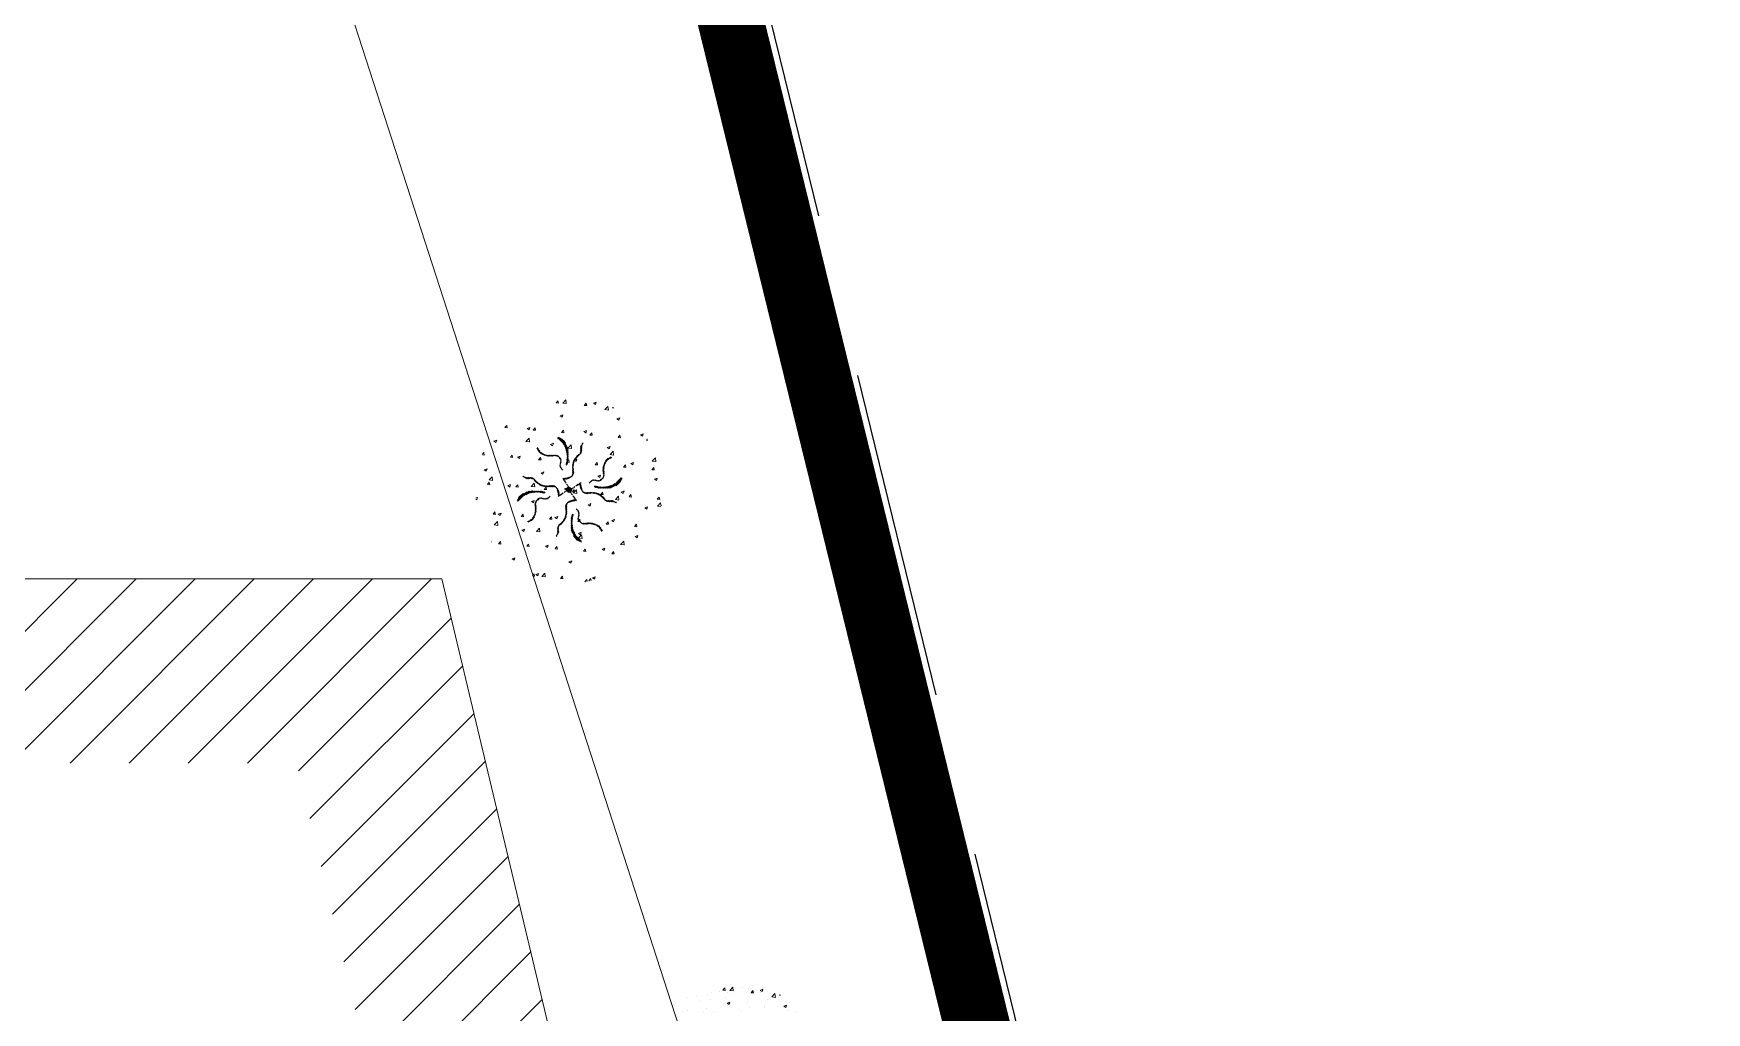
# Model space of a CAD drawing. Header units: metres. Extents: x -8 to 247, y -4 to 148.
# Drawn here: x 234.1 to 246.82, y 62.76 to 70.2 of the extents above; entities that cross this region are included whole.
import ezdxf

# ---------------------------------------------------------------- set-up
doc = ezdxf.new("R2010")
doc.units = ezdxf.units.M
doc.header["$LTSCALE"] = 5
doc.linetypes.add('DISCONTINU', pattern=[0.75, 0.5, -0.25])
doc.layers.add('800 Espace-vert', color=8, linetype='Continuous', lineweight=5)
doc.layers.add('801 ABRES JARDINS', color=8, linetype='Continuous', lineweight=0)
for name, color, linetype in [('_contour jardin', 3, 'Continuous'), ('Circulation jardin', 31, 'Continuous'), ('limite de propriété', 7, 'Continuous')]:
    doc.layers.add(name, color=color, linetype=linetype)

# ---------------------------------------------------------------- blocks, each defined once
blk = doc.blocks.new('ARBRE')
at = {"layer": '800 Espace-vert', "color": 3}
for p, q in [((-0.186, 0.644), (-0.186, 0.644)), ((-0.122, 0.649), (-0.122, 0.649)), ((-0.098, 0.661), (-0.084, 0.679)), ((-0.098, 0.661), (-0.08, 0.66)), ((-0.08, 0.659), (-0.084, 0.678)), ((-0.059, 0.647), (-0.059, 0.647)), ((-0.046, 0.66), (-0.023, 0.684)), ((-0.046, 0.66), (-0.02, 0.656)), ((-0.026, 0.638), (-0.026, 0.638)), ((-0.02, 0.656), (-0.023, 0.684)), ((0.052, 0.679), (0.052, 0.679)), ((0.095, 0.668), (0.095, 0.668)), ((0.117, 0.642), (0.131, 0.66)), ((0.117, 0.642), (0.135, 0.641)), ((0.135, 0.641), (0.131, 0.659)), ((0.185, 0.644), (0.185, 0.644)), ((0.186, 0.66), (0.207, 0.668)), ((0.186, 0.66), (0.201, 0.65)), ((0.201, 0.65), (0.207, 0.668)), ((-0.366, 0.605), (-0.366, 0.605)), ((-0.297, 0.619), (-0.297, 0.619)), ((-0.268, 0.584), (-0.268, 0.584)), ((-0.219, 0.524), (-0.219, 0.524)), ((-0.215, 0.624), (-0.215, 0.624)), ((-0.193, 0.594), (-0.193, 0.594)), ((-0.08, 0.609), (-0.08, 0.609)), ((-0.066, 0.563), (-0.045, 0.571)), ((-0.066, 0.563), (-0.051, 0.553)), ((-0.063, 0.547), (-0.063, 0.547)), ((-0.051, 0.553), (-0.045, 0.571)), ((0.031, 0.516), (0.031, 0.516)), ((0.091, 0.568), (0.091, 0.568)), ((0.106, 0.526), (0.106, 0.526)), ((0.11, 0.634), (0.11, 0.634)), ((0.135, 0.631), (0.135, 0.631)), ((0.215, 0.53), (0.215, 0.53)), ((0.22, 0.541), (0.22, 0.541)), ((0.243, 0.587), (0.243, 0.587)), ((0.274, 0.61), (0.297, 0.635)), ((0.274, 0.61), (0.301, 0.606)), ((0.295, 0.624), (0.295, 0.624)), ((0.301, 0.606), (0.297, 0.635)), ((0.332, 0.624), (0.334, 0.626)), ((0.332, 0.624), (0.341, 0.623)), ((0.365, 0.539), (0.386, 0.547)), ((0.365, 0.539), (0.38, 0.529)), ((0.38, 0.529), (0.386, 0.547)), ((0.39, 0.56), (0.39, 0.56)), ((0.395, 0.51), (0.395, 0.51)), ((0.409, 0.566), (0.409, 0.566)), ((-0.404, 0.498), (-0.404, 0.498)), ((-0.37, 0.505), (-0.37, 0.505)), ((-0.244, 0.491), (-0.244, 0.491)), ((-0.159, 0.491), (-0.159, 0.491)), ((0.04, 0.5), (0.04, 0.5)), ((0.462, 0.494), (0.462, 0.494))]:
    blk.add_line(p, q, dxfattribs=at)

msp = doc.modelspace()

# ---------------------------------------------------------------- hatches: boundary and pattern name
at = {"layer": 'Circulation jardin'}
h = msp.add_hatch(dxfattribs=at)
h.set_pattern_fill('ANSI31', color=8, scale=0.1, style=0)
h.paths.add_polyline_path([(201.69, 112.211), (201.125, 107.516), (194.438, 108.337), (193.68, 101.895), (186.914, 102.691), (186.741, 101.28), (186.73, 101.192), (193.478, 100.391), (190.839, 79.117), (184.663, 73.649), (183.359, 73.649), (183.166, 71.949), (186.891, 71.949), (186.941, 73.649), (190.104, 76.449), (200.191, 76.449), (201.96, 74.865), (201.791, 71.949), (203.301, 71.949), (203.472, 74.855), (204.901, 76.449), (212.568, 76.439), (214.709, 73.92), (214.709, 71.949), (209.191, 71.949), (209.191, 69.149), (217.944, 69.149), (217.944, 66.643), (220.744, 66.643), (220.744, 45.515), (230.944, 45.515), (230.944, 56.515), (239.48, 56.515), (237.208, 66.055), (230.944, 66.055), (230.944, 90.155), (228.17, 90.155), (217.944, 90.155), (217.944, 71.949), (215.873, 71.949), (215.873, 94.9), (216.702, 95.399), (221.874, 95.4), (221.874, 96.628), (221.174, 96.628), (221.174, 98.066), (221.874, 98.066), (221.874, 99.296), (220.664, 99.296), (220.74, 108.236), (215.866, 108.88), (215.873, 105.784), (202.659, 107.29), (203.228, 112.022)])
h.paths.add_polyline_path([(203.323, 88.137), (202.579, 78.043), (191.991, 78.043)], flags=16)
h.paths.add_polyline_path([(204.834, 88.095), (204.093, 78.043), (213.702, 78.043)], flags=16)
h.paths.add_polyline_path([(194.875, 99.384), (192.551, 80.564), (203.15, 90.005)], flags=16)
h.paths.add_polyline_path([(196.302, 100.049), (203.592, 91.786), (204.129, 99.079)], flags=16)
h.paths.add_polyline_path([(205.63, 98.893), (205.103, 91.744), (212.213, 98.077)], flags=16)
h.paths.add_polyline_path([(214.709, 98.278), (205.276, 89.877), (214.709, 79.185)], flags=16)
h.paths.add_polyline_path([(195.733, 106.657), (214.709, 104.327), (214.709, 99.289), (195.156, 101.712)], flags=16)
h.paths.add_polyline_path([(219.344, 88.699), (219.344, 67.964), (222.144, 67.964), (222.144, 57.915), (229.544, 57.915), (229.544, 88.699)], flags=16)
h.paths.add_polyline_path([(222.144, 56.515), (229.544, 56.515), (229.544, 46.915), (222.144, 46.915)], flags=16)
h.paths.add_polyline_path([(230.944, 64.655), (236.103, 64.655), (237.707, 57.915), (230.944, 57.915)], flags=16)

# ---------------------------------------------------------------- linework, layer by layer
at = {"layer": '800 Espace-vert', "color": 8}
for p, q in [((238.075, 67.394), (238.089, 67.411)), ((238.093, 67.392), (238.089, 67.411)), ((238.127, 67.393), (238.15, 67.417)), ((238.153, 67.389), (238.15, 67.417)), ((238.075, 67.394), (238.093, 67.393)), ((238.107, 67.296), (238.128, 67.304)), ((238.107, 67.296), (238.122, 67.286)), ((238.122, 67.286), (238.128, 67.304)), ((238.127, 67.393), (238.153, 67.389)), ((237.686, 67.206), (237.7, 67.223)), ((237.686, 67.206), (237.704, 67.205)), ((237.704, 67.204), (237.7, 67.223)), ((237.855, 67.2), (237.876, 67.208)), ((237.855, 67.2), (237.87, 67.19)), ((237.87, 67.189), (237.876, 67.207)), ((237.901, 67.187), (237.916, 67.205)), ((237.901, 67.187), (237.919, 67.186)), ((237.919, 67.186), (237.916, 67.204)), ((238.116, 67.169), (238.131, 67.186)), ((238.116, 67.169), (238.134, 67.167)), ((238.134, 67.167), (238.131, 67.186)), ((237.517, 67.005), (237.527, 67.017)), ((237.53, 66.998), (237.527, 67.016)), ((237.603, 67.103), (237.624, 67.111)), ((237.603, 67.103), (237.618, 67.093)), ((237.618, 67.093), (237.624, 67.111)), ((237.846, 67.101), (237.87, 67.125)), ((237.846, 67.101), (237.873, 67.097)), ((237.873, 67.096), (237.87, 67.125)), ((237.951, 67.028), (237.93, 67.049)), ((237.941, 67.043), (237.932, 67.052)), ((237.971, 67.003), (237.934, 67.04)), ((237.936, 67.054), (237.935, 67.055)), ((237.959, 67.009), (237.941, 67.028)), ((237.98, 66.999), (237.963, 67.016)), ((238.034, 67.079), (238.055, 67.087)), ((238.034, 67.079), (238.049, 67.069)), ((238.049, 67.069), (238.055, 67.087)), ((238.155, 67.068), (238.089, 67.134)), ((238.16, 67.057), (238.089, 67.128)), ((238.091, 67.122), (238.09, 67.123)), ((238.149, 67.079), (238.098, 67.131)), ((238.145, 67.089), (238.107, 67.126)), ((238.141, 67.098), (238.117, 67.122)), ((238.164, 67.049), (238.133, 67.08)), ((238.166, 67.041), (238.139, 67.068)), ((238.167, 67.035), (238.144, 67.058)), ((238.149, 67.09), (238.145, 67.094)), ((238.147, 67.086), (238.145, 67.089)), ((238.167, 67.029), (238.147, 67.049)), ((238.168, 67.023), (238.15, 67.041)), ((238.168, 67.018), (238.152, 67.033)), ((238.168, 67.013), (238.154, 67.026)), ((238.168, 67.008), (238.155, 67.02)), ((238.166, 67.051), (238.19, 67.075)), ((238.166, 67.051), (238.193, 67.047)), ((238.193, 67.047), (238.19, 67.075)), ((237.515, 66.999), (237.53, 66.998)), ((237.53, 66.885), (237.551, 66.893)), ((237.545, 66.875), (237.551, 66.893)), ((237.728, 66.981), (237.742, 66.998)), ((237.728, 66.981), (237.745, 66.979)), ((237.745, 66.979), (237.742, 66.998)), ((237.782, 66.982), (237.803, 66.99)), ((237.782, 66.982), (237.797, 66.972)), ((237.797, 66.972), (237.803, 66.99)), ((237.943, 66.962), (237.957, 66.979)), ((237.943, 66.962), (237.961, 66.96)), ((237.961, 66.96), (237.957, 66.979)), ((237.989, 66.995), (237.978, 67.007)), ((237.997, 66.993), (237.987, 67.002)), ((238.004, 66.991), (237.995, 67)), ((238.011, 66.99), (238.002, 66.998)), ((238.017, 66.989), (238.008, 66.997)), ((238.022, 66.989), (238.014, 66.997)), ((238.028, 66.988), (238.02, 66.996)), ((238.033, 66.988), (238.025, 66.996)), ((238.038, 66.989), (238.03, 66.996)), ((238.043, 66.989), (238.035, 66.997)), ((238.048, 66.989), (238.04, 66.997)), ((238.053, 66.99), (238.045, 66.997)), ((238.057, 66.991), (238.05, 66.998)), ((238.062, 66.991), (238.055, 66.998)), ((238.067, 66.992), (238.061, 66.998)), ((238.072, 66.991), (238.066, 66.998)), ((238.079, 66.99), (238.072, 66.997)), ((238.088, 66.987), (238.078, 66.996)), ((238.112, 66.968), (238.086, 66.994)), ((238.114, 66.96), (238.098, 66.977)), ((238.109, 66.917), (238.104, 66.922)), ((238.11, 66.911), (238.104, 66.917)), ((238.109, 66.923), (238.105, 66.927)), ((238.114, 66.902), (238.105, 66.911)), ((238.111, 66.932), (238.106, 66.936)), ((238.11, 66.927), (238.106, 66.932)), ((238.112, 66.936), (238.107, 66.941)), ((238.113, 66.94), (238.108, 66.945)), ((238.128, 66.882), (238.108, 66.902)), ((238.114, 66.945), (238.109, 66.949)), ((238.115, 66.954), (238.11, 66.959)), ((238.114, 66.949), (238.11, 66.954)), ((238.158, 66.921), (238.15, 66.93)), ((238.16, 66.925), (238.151, 66.934)), ((238.161, 66.929), (238.152, 66.938)), ((238.162, 66.933), (238.154, 66.942)), ((238.163, 66.937), (238.155, 66.946)), ((238.165, 66.946), (238.156, 66.955)), ((238.164, 66.942), (238.156, 66.951)), ((238.167, 67.002), (238.157, 67.013)), ((238.167, 66.997), (238.157, 67.007)), ((238.166, 66.951), (238.157, 66.96)), ((238.167, 66.992), (238.158, 67.001)), ((238.167, 66.961), (238.158, 66.969)), ((238.166, 66.956), (238.158, 66.964)), ((238.158, 66.943), (238.172, 66.96)), ((238.158, 66.943), (238.176, 66.941)), ((238.167, 66.987), (238.159, 66.995)), ((238.167, 66.981), (238.159, 66.99)), ((238.167, 66.976), (238.159, 66.985)), ((238.167, 66.971), (238.159, 66.979)), ((238.167, 66.966), (238.159, 66.974)), ((238.176, 66.941), (238.172, 66.96)), ((237.53, 66.885), (237.545, 66.875)), ((237.554, 66.774), (237.568, 66.791)), ((237.554, 66.774), (237.572, 66.772)), ((237.566, 66.809), (237.589, 66.833)), ((237.566, 66.809), (237.593, 66.804)), ((237.572, 66.772), (237.568, 66.791)), ((237.593, 66.804), (237.589, 66.833)), ((237.709, 66.765), (237.73, 66.773)), ((237.709, 66.765), (237.724, 66.754)), ((237.724, 66.754), (237.73, 66.772)), ((237.769, 66.755), (237.784, 66.772)), ((237.787, 66.753), (237.784, 66.772)), ((237.828, 66.837), (237.822, 66.832)), ((237.831, 66.835), (237.826, 66.831)), ((237.834, 66.834), (237.83, 66.829)), ((237.838, 66.832), (237.834, 66.828)), ((237.842, 66.83), (237.837, 66.826)), ((237.846, 66.829), (237.84, 66.823)), ((237.85, 66.828), (237.843, 66.821)), ((237.855, 66.827), (237.847, 66.819)), ((237.859, 66.827), (237.85, 66.817)), ((237.865, 66.827), (237.855, 66.817)), ((237.87, 66.827), (237.86, 66.817)), ((237.875, 66.827), (237.867, 66.818)), ((237.881, 66.827), (237.873, 66.819)), ((237.886, 66.827), (237.878, 66.819)), ((237.891, 66.826), (237.883, 66.819)), ((237.886, 66.759), (237.909, 66.783)), ((237.895, 66.825), (237.888, 66.818)), ((237.899, 66.824), (237.892, 66.817)), ((237.903, 66.822), (237.897, 66.816)), ((237.906, 66.82), (237.901, 66.815)), ((237.909, 66.818), (237.904, 66.813)), ((237.912, 66.816), (237.907, 66.81)), ((237.915, 66.813), (237.909, 66.807)), ((237.913, 66.755), (237.909, 66.783)), ((237.917, 66.81), (237.91, 66.803)), ((237.92, 66.807), (237.912, 66.8)), ((237.922, 66.805), (237.914, 66.796)), ((237.925, 66.802), (237.916, 66.794)), ((237.927, 66.799), (237.919, 66.791)), ((237.93, 66.796), (237.922, 66.789)), ((237.933, 66.794), (237.926, 66.787)), ((237.935, 66.791), (237.929, 66.785)), ((237.938, 66.789), (237.932, 66.782)), ((237.941, 66.786), (237.935, 66.78)), ((237.944, 66.784), (237.938, 66.778)), ((237.947, 66.782), (237.941, 66.775)), ((237.95, 66.78), (237.944, 66.773)), ((237.954, 66.778), (237.947, 66.771)), ((237.957, 66.776), (237.95, 66.769)), ((237.961, 66.774), (237.953, 66.767)), ((237.964, 66.772), (237.957, 66.765)), ((237.961, 66.861), (237.982, 66.869)), ((237.961, 66.861), (237.976, 66.851)), ((237.968, 66.771), (237.961, 66.764)), ((237.972, 66.769), (237.965, 66.763)), ((237.976, 66.768), (237.969, 66.762)), ((237.98, 66.767), (237.974, 66.761)), ((237.976, 66.851), (237.982, 66.869)), ((237.984, 66.766), (237.978, 66.76)), ((237.989, 66.765), (237.983, 66.759)), ((237.993, 66.764), (237.987, 66.758)), ((237.998, 66.764), (237.992, 66.758)), ((238.003, 66.763), (237.997, 66.757)), ((238.008, 66.763), (238.001, 66.757)), ((238.013, 66.763), (238.006, 66.756)), ((238.019, 66.764), (238.011, 66.756)), ((238.025, 66.764), (238.016, 66.756)), ((238.031, 66.765), (238.022, 66.756)), ((238.037, 66.766), (238.027, 66.756)), ((238.043, 66.767), (238.033, 66.756)), ((238.049, 66.767), (238.038, 66.756)), ((238.054, 66.767), (238.044, 66.757)), ((238.059, 66.766), (238.049, 66.756)), ((238.063, 66.765), (238.054, 66.756)), ((238.066, 66.763), (238.059, 66.756)), ((238.139, 66.808), (238.126, 66.821)), ((238.146, 66.796), (238.13, 66.812)), ((238.14, 66.813), (238.135, 66.818)), ((238.144, 66.813), (238.136, 66.821)), ((238.153, 66.783), (238.139, 66.798)), ((238.149, 66.814), (238.141, 66.822)), ((238.154, 66.815), (238.146, 66.822)), ((238.158, 66.815), (238.151, 66.823)), ((238.163, 66.816), (238.155, 66.824)), ((238.166, 66.765), (238.155, 66.776)), ((238.167, 66.817), (238.159, 66.825)), ((238.171, 66.819), (238.163, 66.826)), ((238.175, 66.82), (238.167, 66.828)), ((238.178, 66.822), (238.171, 66.829)), ((238.182, 66.824), (238.175, 66.83)), ((238.185, 66.826), (238.18, 66.831)), ((238.188, 66.828), (238.184, 66.832)), ((238.191, 66.83), (238.188, 66.834)), ((238.194, 66.832), (238.191, 66.836)), ((237.465, 66.671), (237.478, 66.676)), ((237.466, 66.661), (237.472, 66.658)), ((237.472, 66.657), (237.478, 66.676)), ((237.769, 66.755), (237.787, 66.753)), ((237.845, 66.712), (237.779, 66.646)), ((237.834, 66.706), (237.783, 66.655)), ((237.856, 66.717), (237.785, 66.646)), ((237.825, 66.702), (237.787, 66.664)), ((237.815, 66.698), (237.791, 66.674)), ((237.791, 66.647), (237.791, 66.647)), ((237.823, 66.706), (237.82, 66.702)), ((237.827, 66.704), (237.825, 66.702)), ((237.865, 66.721), (237.834, 66.69)), ((237.872, 66.723), (237.846, 66.696)), ((237.878, 66.724), (237.856, 66.701)), ((237.884, 66.724), (237.864, 66.704)), ((237.89, 66.725), (237.872, 66.707)), ((237.895, 66.725), (237.88, 66.709)), ((237.886, 66.759), (237.913, 66.755)), ((237.9, 66.725), (237.887, 66.711)), ((237.888, 66.644), (237.909, 66.652)), ((237.888, 66.644), (237.903, 66.634)), ((237.906, 66.724), (237.894, 66.712)), ((237.911, 66.724), (237.9, 66.713)), ((237.903, 66.633), (237.909, 66.652)), ((237.916, 66.724), (237.906, 66.714)), ((237.921, 66.724), (237.912, 66.715)), ((237.923, 66.636), (237.916, 66.629)), ((237.927, 66.645), (237.917, 66.635)), ((237.927, 66.724), (237.918, 66.715)), ((237.945, 66.669), (237.92, 66.643)), ((237.932, 66.724), (237.923, 66.716)), ((237.937, 66.724), (237.929, 66.716)), ((237.942, 66.724), (237.934, 66.716)), ((237.953, 66.671), (237.936, 66.655)), ((237.948, 66.724), (237.939, 66.715)), ((237.953, 66.724), (237.944, 66.715)), ((237.958, 66.723), (237.949, 66.715)), ((237.962, 66.723), (237.954, 66.714)), ((237.959, 66.672), (237.954, 66.667)), ((237.967, 66.722), (237.958, 66.713)), ((237.964, 66.671), (237.959, 66.667)), ((237.971, 66.721), (237.963, 66.712)), ((237.969, 66.671), (237.964, 66.666)), ((237.976, 66.72), (237.967, 66.711)), ((237.973, 66.67), (237.968, 66.665)), ((237.98, 66.719), (237.971, 66.71)), ((237.977, 66.669), (237.973, 66.664)), ((237.984, 66.718), (237.975, 66.709)), ((237.982, 66.668), (237.977, 66.663)), ((237.988, 66.717), (237.979, 66.708)), ((237.986, 66.667), (237.982, 66.663)), ((237.992, 66.715), (237.983, 66.707)), ((237.984, 66.736), (237.999, 66.753)), ((237.984, 66.736), (238.002, 66.735)), ((237.991, 66.666), (237.986, 66.662)), ((237.996, 66.666), (237.991, 66.661)), ((238.002, 66.667), (237.996, 66.661)), ((238.002, 66.734), (237.999, 66.753)), ((238.011, 66.671), (238.002, 66.662)), ((238.031, 66.685), (238.011, 66.665)), ((238.07, 66.761), (238.063, 66.755)), ((238.073, 66.759), (238.068, 66.754)), ((238.076, 66.757), (238.071, 66.752)), ((238.078, 66.754), (238.075, 66.75)), ((238.081, 66.751), (238.077, 66.748)), ((238.083, 66.748), (238.079, 66.744)), ((238.085, 66.745), (238.081, 66.741)), ((238.088, 66.742), (238.082, 66.737)), ((238.09, 66.739), (238.083, 66.732)), ((238.091, 66.735), (238.084, 66.728)), ((238.093, 66.731), (238.086, 66.724)), ((238.094, 66.728), (238.087, 66.72)), ((238.096, 66.724), (238.088, 66.716)), ((238.097, 66.72), (238.089, 66.712)), ((238.098, 66.715), (238.09, 66.708)), ((238.099, 66.711), (238.091, 66.703)), ((238.099, 66.706), (238.091, 66.698)), ((238.1, 66.701), (238.092, 66.693)), ((238.105, 66.696), (238.092, 66.683)), ((238.1, 66.697), (238.096, 66.692)), ((238.117, 66.703), (238.101, 66.687)), ((238.13, 66.71), (238.115, 66.696)), ((238.148, 66.723), (238.137, 66.712)), ((238.14, 66.74), (238.161, 66.749)), ((238.14, 66.74), (238.155, 66.73)), ((238.152, 66.733), (238.173, 66.754)), ((238.152, 66.738), (238.168, 66.754)), ((238.161, 66.73), (238.152, 66.722)), ((238.153, 66.729), (238.177, 66.753)), ((238.154, 66.725), (238.181, 66.752)), ((238.155, 66.73), (238.161, 66.748)), ((238.156, 66.722), (238.184, 66.75)), ((238.159, 66.719), (238.187, 66.747)), ((238.159, 66.635), (238.163, 66.632)), ((238.162, 66.717), (238.189, 66.744)), ((238.163, 66.728), (238.162, 66.727)), ((238.162, 66.638), (238.166, 66.634)), ((238.173, 66.753), (238.165, 66.761)), ((238.165, 66.715), (238.193, 66.743)), ((238.165, 66.64), (238.169, 66.636)), ((238.168, 66.642), (238.173, 66.638)), ((238.169, 66.713), (238.196, 66.74)), ((238.171, 66.75), (238.17, 66.751)), ((238.171, 66.644), (238.177, 66.639)), ((238.173, 66.712), (238.196, 66.735)), ((238.175, 66.646), (238.181, 66.64)), ((238.178, 66.648), (238.185, 66.641)), ((238.179, 66.713), (238.194, 66.728)), ((238.182, 66.65), (238.189, 66.642)), ((238.183, 66.718), (238.191, 66.709)), ((238.186, 66.72), (238.187, 66.719)), ((238.186, 66.651), (238.193, 66.644)), ((238.19, 66.653), (238.197, 66.645)), ((238.191, 66.705), (238.201, 66.694)), ((237.596, 66.548), (237.61, 66.565)), ((237.596, 66.548), (237.614, 66.547)), ((237.614, 66.546), (237.61, 66.565)), ((237.636, 66.547), (237.657, 66.555)), ((237.636, 66.547), (237.651, 66.537)), ((237.651, 66.537), (237.657, 66.555)), ((237.811, 66.529), (237.825, 66.547)), ((237.811, 66.529), (237.829, 66.528)), ((237.829, 66.527), (237.825, 66.546)), ((237.885, 66.508), (237.864, 66.486)), ((237.911, 66.528), (237.874, 66.491)), ((237.904, 66.516), (237.886, 66.498)), ((237.915, 66.537), (237.897, 66.52)), ((237.918, 66.546), (237.907, 66.535)), ((237.92, 66.554), (237.911, 66.544)), ((237.922, 66.561), (237.913, 66.552)), ((237.922, 66.629), (237.915, 66.623)), ((237.922, 66.624), (237.915, 66.617)), ((237.922, 66.619), (237.915, 66.612)), ((237.924, 66.567), (237.915, 66.559)), ((237.923, 66.614), (237.916, 66.607)), ((237.923, 66.609), (237.916, 66.602)), ((237.924, 66.605), (237.916, 66.597)), ((237.924, 66.573), (237.916, 66.565)), ((237.924, 66.6), (237.917, 66.592)), ((237.925, 66.595), (237.917, 66.587)), ((237.925, 66.59), (237.917, 66.582)), ((237.925, 66.585), (237.917, 66.577)), ((237.925, 66.579), (237.917, 66.571)), ((238.026, 66.51), (238.04, 66.528)), ((238.026, 66.51), (238.044, 66.509)), ((238.044, 66.509), (238.04, 66.527)), ((238.067, 66.523), (238.088, 66.531)), ((238.067, 66.523), (238.082, 66.513)), ((238.082, 66.513), (238.088, 66.531)), ((238.135, 66.511), (238.142, 66.504)), ((238.137, 66.514), (238.145, 66.507)), ((238.139, 66.517), (238.146, 66.51)), ((238.141, 66.521), (238.148, 66.514)), ((238.142, 66.525), (238.149, 66.518)), ((238.144, 66.529), (238.151, 66.522)), ((238.145, 66.533), (238.152, 66.526)), ((238.146, 66.606), (238.157, 66.595)), ((238.146, 66.537), (238.153, 66.531)), ((238.147, 66.615), (238.157, 66.606)), ((238.147, 66.611), (238.157, 66.601)), ((238.147, 66.6), (238.157, 66.59)), ((238.147, 66.594), (238.157, 66.584)), ((238.147, 66.541), (238.153, 66.535)), ((238.148, 66.588), (238.158, 66.579)), ((238.148, 66.545), (238.154, 66.54)), ((238.149, 66.619), (238.157, 66.611)), ((238.149, 66.582), (238.158, 66.573)), ((238.149, 66.55), (238.155, 66.544)), ((238.15, 66.623), (238.158, 66.616)), ((238.15, 66.576), (238.158, 66.568)), ((238.15, 66.57), (238.157, 66.563)), ((238.15, 66.565), (238.157, 66.558)), ((238.15, 66.56), (238.156, 66.553)), ((238.15, 66.555), (238.156, 66.549)), ((238.152, 66.627), (238.158, 66.62)), ((238.154, 66.63), (238.159, 66.624)), ((238.157, 66.633), (238.161, 66.628)), ((238.19, 66.519), (238.199, 66.51)), ((238.19, 66.514), (238.199, 66.506)), ((238.19, 66.509), (238.198, 66.501)), ((238.191, 66.524), (238.2, 66.515)), ((237.606, 66.467), (237.629, 66.491)), ((237.606, 66.467), (237.632, 66.462)), ((237.632, 66.462), (237.629, 66.491)), ((237.815, 66.426), (237.836, 66.434)), ((237.815, 66.426), (237.83, 66.416)), ((237.83, 66.416), (237.836, 66.434)), ((237.86, 66.493), (237.858, 66.492)), ((237.87, 66.498), (237.861, 66.489)), ((237.926, 66.417), (237.949, 66.441)), ((237.926, 66.417), (237.953, 66.413)), ((237.953, 66.413), (237.949, 66.441)), ((238.076, 66.385), (238.081, 66.379)), ((238.078, 66.388), (238.082, 66.383)), ((238.08, 66.391), (238.084, 66.387)), ((238.081, 66.395), (238.085, 66.391)), ((238.083, 66.399), (238.088, 66.394)), ((238.084, 66.403), (238.09, 66.397)), ((238.085, 66.407), (238.092, 66.4)), ((238.086, 66.438), (238.094, 66.43)), ((238.086, 66.416), (238.096, 66.407)), ((238.086, 66.411), (238.094, 66.403)), ((238.087, 66.448), (238.094, 66.44)), ((238.087, 66.443), (238.094, 66.435)), ((238.087, 66.432), (238.095, 66.424)), ((238.087, 66.427), (238.096, 66.417)), ((238.087, 66.421), (238.097, 66.412)), ((238.088, 66.452), (238.095, 66.445)), ((238.089, 66.456), (238.096, 66.449)), ((238.091, 66.46), (238.097, 66.453)), ((238.093, 66.463), (238.098, 66.457)), ((238.095, 66.466), (238.1, 66.461)), ((238.098, 66.469), (238.103, 66.464)), ((238.1, 66.472), (238.106, 66.466)), ((238.103, 66.474), (238.11, 66.467)), ((238.106, 66.477), (238.113, 66.469)), ((238.109, 66.479), (238.117, 66.471)), ((238.111, 66.482), (238.12, 66.473)), ((238.114, 66.484), (238.122, 66.476)), ((238.117, 66.487), (238.124, 66.479)), ((238.119, 66.489), (238.126, 66.483)), ((238.122, 66.492), (238.129, 66.486)), ((238.124, 66.495), (238.131, 66.489)), ((238.127, 66.498), (238.133, 66.492)), ((238.129, 66.501), (238.136, 66.495)), ((238.131, 66.504), (238.138, 66.497)), ((238.133, 66.507), (238.14, 66.5)), ((238.189, 66.504), (238.198, 66.496)), ((238.189, 66.499), (238.198, 66.491)), ((238.189, 66.494), (238.198, 66.486)), ((238.189, 66.489), (238.198, 66.48)), ((238.189, 66.483), (238.198, 66.475)), ((238.189, 66.478), (238.198, 66.469)), ((238.189, 66.473), (238.199, 66.463)), ((238.189, 66.468), (238.2, 66.457)), ((238.189, 66.463), (238.201, 66.45)), ((238.189, 66.457), (238.202, 66.444)), ((238.189, 66.452), (238.204, 66.437)), ((238.189, 66.447), (238.206, 66.429)), ((238.189, 66.441), (238.209, 66.421)), ((238.189, 66.435), (238.212, 66.412)), ((238.191, 66.429), (238.217, 66.403)), ((237.583, 66.337), (237.584, 66.337)), ((237.584, 66.337), (237.584, 66.337)), ((237.637, 66.322), (237.652, 66.34)), ((237.637, 66.322), (237.655, 66.321)), ((237.655, 66.321), (237.652, 66.339)), ((237.852, 66.304), (237.867, 66.321)), ((237.852, 66.304), (237.87, 66.302)), ((237.87, 66.302), (237.867, 66.321)), ((237.994, 66.305), (238.015, 66.313)), ((237.994, 66.305), (238.009, 66.295)), ((238.009, 66.295), (238.015, 66.313)), ((238.068, 66.285), (238.082, 66.302)), ((238.068, 66.285), (238.085, 66.283)), ((238.085, 66.283), (238.082, 66.302)), ((237.742, 66.209), (237.763, 66.217)), ((237.742, 66.209), (237.757, 66.199)), ((237.757, 66.198), (237.763, 66.216)), ((238.173, 66.185), (238.194, 66.193)), ((238.173, 66.185), (238.188, 66.175)), ((238.188, 66.174), (238.194, 66.192)), ((237.895, 66.079), (237.908, 66.095)), ((237.9, 66.077), (237.912, 66.076)), ((237.912, 66.076), (237.908, 66.095)), ((237.921, 66.088), (237.942, 66.096)), ((237.921, 66.088), (237.936, 66.078)), ((237.936, 66.078), (237.942, 66.096)), ((237.966, 66.075), (237.989, 66.099)), ((237.966, 66.075), (237.992, 66.071)), ((237.992, 66.071), (237.989, 66.099)), ((238.109, 66.059), (238.124, 66.076)), ((238.109, 66.059), (238.127, 66.058)), ((238.127, 66.057), (238.124, 66.076))]:
    msp.add_line(p, q, dxfattribs=at)
for points in [[(230.944, 78.105), (230.944, 66.055), (237.208, 66.055), (239.48, 56.515), (230.944, 56.515), (230.944, 45.515), (220.744, 45.515)], [(208.368, 38.378), (244.275, 38.415), (245.021, 39.594), (243.543, 45.983), (241.221, 55.178), (239.651, 60.662), (235.456, 73.642)]]:
    msp.add_lwpolyline(points, dxfattribs=at)
at = {"layer": '801 ABRES JARDINS', "color": 8}
for p, q in [((238.359, 67.393), (238.38, 67.401)), ((238.374, 67.383), (238.38, 67.401)), ((238.29, 67.375), (238.304, 67.393)), ((238.29, 67.375), (238.308, 67.374)), ((238.308, 67.374), (238.304, 67.392)), ((238.359, 67.393), (238.374, 67.383)), ((238.447, 67.343), (238.47, 67.368)), ((238.447, 67.343), (238.474, 67.339)), ((238.474, 67.339), (238.47, 67.367)), ((238.505, 67.357), (238.507, 67.359)), ((238.505, 67.357), (238.514, 67.356)), ((238.538, 67.272), (238.559, 67.28)), ((238.538, 67.272), (238.553, 67.262)), ((238.553, 67.262), (238.559, 67.28)), ((238.286, 67.176), (238.307, 67.184)), ((238.286, 67.176), (238.301, 67.166)), ((238.301, 67.165), (238.307, 67.183)), ((238.331, 67.15), (238.346, 67.167)), ((238.331, 67.15), (238.349, 67.148)), ((238.349, 67.148), (238.346, 67.167)), ((238.547, 67.131), (238.561, 67.148)), ((238.565, 67.129), (238.561, 67.148)), ((238.717, 67.152), (238.738, 67.16)), ((238.717, 67.152), (238.732, 67.141)), ((238.732, 67.141), (238.738, 67.159)), ((238.266, 67.01), (238.259, 67.017)), ((238.27, 67.049), (238.26, 67.059)), ((238.27, 67.043), (238.26, 67.053)), ((238.267, 67.014), (238.26, 67.021)), ((238.27, 67.054), (238.261, 67.063)), ((238.27, 67.038), (238.261, 67.047)), ((238.268, 67.018), (238.261, 67.025)), ((238.27, 67.059), (238.262, 67.067)), ((238.27, 67.033), (238.262, 67.04)), ((238.27, 67.027), (238.262, 67.035)), ((238.269, 67.023), (238.262, 67.03)), ((238.271, 67.063), (238.264, 67.07)), ((238.272, 67.067), (238.267, 67.073)), ((238.273, 67.071), (238.269, 67.076)), ((238.275, 67.075), (238.271, 67.079)), ((238.277, 67.079), (238.273, 67.083)), ((238.279, 67.082), (238.274, 67.087)), ((238.281, 67.086), (238.275, 67.091)), ((238.465, 67.055), (238.486, 67.063)), ((238.465, 67.055), (238.48, 67.045)), ((238.48, 67.044), (238.486, 67.063)), ((238.487, 67.001), (238.51, 67.026)), ((238.513, 66.997), (238.51, 67.026)), ((238.547, 67.131), (238.565, 67.129)), ((238.762, 67.112), (238.768, 67.12)), ((238.762, 67.112), (238.774, 67.111)), ((238.206, 66.9), (238.199, 66.907)), ((238.207, 66.894), (238.199, 66.902)), ((238.207, 66.888), (238.199, 66.897)), ((238.208, 66.882), (238.199, 66.892)), ((238.206, 66.91), (238.2, 66.917)), ((238.206, 66.905), (238.2, 66.912)), ((238.207, 66.92), (238.201, 66.926)), ((238.207, 66.915), (238.201, 66.921)), ((238.208, 66.925), (238.202, 66.931)), ((238.209, 66.929), (238.203, 66.935)), ((238.21, 66.933), (238.204, 66.94)), ((238.211, 66.938), (238.205, 66.944)), ((238.212, 66.941), (238.206, 66.948)), ((238.214, 66.945), (238.207, 66.952)), ((238.216, 66.949), (238.208, 66.956)), ((238.217, 66.953), (238.21, 66.96)), ((238.219, 66.956), (238.212, 66.963)), ((238.213, 66.958), (238.234, 66.966)), ((238.213, 66.958), (238.228, 66.948)), ((238.221, 66.959), (238.214, 66.967)), ((238.223, 66.963), (238.216, 66.97)), ((238.225, 66.966), (238.218, 66.973)), ((238.227, 66.969), (238.221, 66.976)), ((238.23, 66.972), (238.223, 66.979)), ((238.232, 66.975), (238.226, 66.981)), ((238.234, 66.978), (238.228, 66.984)), ((238.228, 66.948), (238.234, 66.966)), ((238.237, 66.981), (238.23, 66.988)), ((238.24, 66.983), (238.232, 66.991)), ((238.242, 66.986), (238.234, 66.994)), ((238.245, 66.989), (238.237, 66.997)), ((238.248, 66.991), (238.24, 66.999)), ((238.251, 66.994), (238.243, 67.001)), ((238.253, 66.996), (238.247, 67.003)), ((238.256, 66.999), (238.25, 67.005)), ((238.259, 67.001), (238.253, 67.007)), ((238.261, 67.004), (238.256, 67.009)), ((238.264, 67.007), (238.258, 67.013)), ((238.373, 66.924), (238.388, 66.941)), ((238.373, 66.924), (238.391, 66.923)), ((238.391, 66.922), (238.388, 66.941)), ((238.431, 66.885), (238.439, 66.893)), ((238.432, 66.897), (238.44, 66.905)), ((238.432, 66.891), (238.44, 66.899)), ((238.433, 66.903), (238.441, 66.911)), ((238.434, 66.909), (238.443, 66.918)), ((238.436, 66.916), (238.446, 66.926)), ((238.439, 66.924), (238.45, 66.936)), ((238.442, 66.933), (238.459, 66.951)), ((238.446, 66.942), (238.483, 66.979)), ((238.452, 66.954), (238.471, 66.973)), ((238.471, 66.963), (238.493, 66.984)), ((238.486, 66.972), (238.496, 66.981)), ((238.487, 67.001), (238.513, 66.997)), ((238.497, 66.977), (238.498, 66.978)), ((238.588, 66.905), (238.603, 66.923)), ((238.588, 66.905), (238.606, 66.904)), ((238.606, 66.903), (238.603, 66.922)), ((238.644, 66.934), (238.665, 66.942)), ((238.644, 66.934), (238.659, 66.924)), ((238.659, 66.924), (238.665, 66.942)), ((238.803, 66.886), (238.818, 66.904)), ((238.807, 66.952), (238.83, 66.976)), ((238.807, 66.952), (238.833, 66.948)), ((238.821, 66.885), (238.818, 66.903)), ((238.833, 66.947), (238.83, 66.976)), ((238.197, 66.835), (238.193, 66.839)), ((238.2, 66.838), (238.195, 66.842)), ((238.202, 66.84), (238.197, 66.846)), ((238.204, 66.844), (238.198, 66.85)), ((238.209, 66.876), (238.199, 66.886)), ((238.21, 66.87), (238.199, 66.88)), ((238.208, 66.851), (238.199, 66.859)), ((238.206, 66.847), (238.199, 66.854)), ((238.21, 66.864), (238.2, 66.875)), ((238.21, 66.859), (238.2, 66.869)), ((238.209, 66.855), (238.2, 66.864)), ((238.226, 66.76), (238.241, 66.775)), ((238.239, 66.767), (238.255, 66.783)), ((238.251, 66.774), (238.265, 66.788)), ((238.256, 66.774), (238.261, 66.779)), ((238.256, 66.769), (238.264, 66.777)), ((238.257, 66.764), (238.265, 66.772)), ((238.258, 66.759), (238.265, 66.767)), ((238.258, 66.755), (238.266, 66.763)), ((238.326, 66.785), (238.346, 66.805)), ((238.345, 66.799), (238.354, 66.808)), ((238.354, 66.803), (238.36, 66.809)), ((238.361, 66.804), (238.365, 66.809)), ((238.365, 66.755), (238.373, 66.764)), ((238.366, 66.804), (238.37, 66.808)), ((238.368, 66.754), (238.377, 66.762)), ((238.37, 66.803), (238.375, 66.808)), ((238.375, 66.802), (238.379, 66.807)), ((238.379, 66.801), (238.384, 66.806)), ((238.383, 66.8), (238.388, 66.805)), ((238.388, 66.799), (238.393, 66.804)), ((238.392, 66.837), (238.413, 66.845)), ((238.392, 66.837), (238.407, 66.827)), ((238.392, 66.799), (238.397, 66.803)), ((238.398, 66.799), (238.402, 66.803)), ((238.403, 66.799), (238.42, 66.816)), ((238.407, 66.827), (238.413, 66.845)), ((238.411, 66.801), (238.437, 66.827)), ((238.43, 66.825), (238.439, 66.835)), ((238.432, 66.88), (238.439, 66.888)), ((238.432, 66.875), (238.439, 66.883)), ((238.432, 66.87), (238.44, 66.878)), ((238.433, 66.865), (238.44, 66.873)), ((238.433, 66.861), (238.44, 66.868)), ((238.434, 66.856), (238.441, 66.863)), ((238.434, 66.851), (238.441, 66.858)), ((238.434, 66.835), (238.44, 66.841)), ((238.435, 66.846), (238.441, 66.853)), ((238.435, 66.841), (238.441, 66.847)), ((238.466, 66.745), (238.484, 66.763)), ((238.472, 66.746), (238.492, 66.766)), ((238.478, 66.746), (238.501, 66.769)), ((238.484, 66.747), (238.511, 66.774)), ((238.492, 66.749), (238.523, 66.781)), ((238.501, 66.753), (238.571, 66.824)), ((238.511, 66.758), (238.577, 66.824)), ((238.522, 66.764), (238.574, 66.816)), ((238.529, 66.766), (238.532, 66.768)), ((238.532, 66.768), (238.569, 66.806)), ((238.533, 66.764), (238.537, 66.768)), ((238.541, 66.772), (238.565, 66.796)), ((238.565, 66.823), (238.566, 66.824)), ((238.803, 66.886), (238.821, 66.885)), ((238.823, 66.813), (238.844, 66.821)), ((238.823, 66.813), (238.838, 66.803)), ((238.838, 66.803), (238.844, 66.821)), ((238.193, 66.743), (238.194, 66.743)), ((238.194, 66.654), (238.201, 66.646)), ((238.196, 66.74), (238.204, 66.748)), ((238.198, 66.655), (238.206, 66.647)), ((238.199, 66.717), (238.214, 66.735)), ((238.199, 66.717), (238.217, 66.716)), ((238.203, 66.687), (238.218, 66.672)), ((238.203, 66.656), (238.21, 66.648)), ((238.206, 66.709), (238.23, 66.734)), ((238.206, 66.709), (238.233, 66.705)), ((238.207, 66.656), (238.215, 66.648)), ((238.209, 66.747), (238.219, 66.758)), ((238.21, 66.674), (238.227, 66.658)), ((238.212, 66.657), (238.22, 66.649)), ((238.217, 66.715), (238.214, 66.734)), ((238.217, 66.662), (238.231, 66.649)), ((238.217, 66.657), (238.222, 66.652)), ((238.233, 66.705), (238.23, 66.733)), ((238.259, 66.751), (238.267, 66.758)), ((238.261, 66.746), (238.268, 66.754)), ((238.262, 66.742), (238.269, 66.75)), ((238.263, 66.739), (238.271, 66.746)), ((238.265, 66.735), (238.272, 66.742)), ((238.267, 66.731), (238.273, 66.738)), ((238.269, 66.728), (238.274, 66.734)), ((238.271, 66.725), (238.275, 66.729)), ((238.273, 66.722), (238.277, 66.726)), ((238.275, 66.719), (238.279, 66.722)), ((238.278, 66.716), (238.282, 66.72)), ((238.281, 66.714), (238.285, 66.718)), ((238.284, 66.711), (238.289, 66.716)), ((238.287, 66.709), (238.293, 66.715)), ((238.29, 66.707), (238.298, 66.714)), ((238.294, 66.705), (238.302, 66.714)), ((238.298, 66.704), (238.307, 66.714)), ((238.302, 66.703), (238.313, 66.714)), ((238.308, 66.703), (238.318, 66.714)), ((238.313, 66.704), (238.324, 66.714)), ((238.319, 66.704), (238.329, 66.714)), ((238.325, 66.705), (238.335, 66.714)), ((238.332, 66.706), (238.34, 66.715)), ((238.337, 66.707), (238.345, 66.714)), ((238.343, 66.707), (238.35, 66.714)), ((238.348, 66.707), (238.355, 66.714)), ((238.354, 66.707), (238.36, 66.713)), ((238.359, 66.706), (238.364, 66.712)), ((238.363, 66.706), (238.369, 66.712)), ((238.368, 66.705), (238.374, 66.711)), ((238.372, 66.752), (238.381, 66.761)), ((238.372, 66.704), (238.378, 66.71)), ((238.376, 66.751), (238.385, 66.76)), ((238.377, 66.703), (238.383, 66.709)), ((238.381, 66.75), (238.389, 66.759)), ((238.381, 66.702), (238.387, 66.708)), ((238.385, 66.749), (238.394, 66.758)), ((238.385, 66.701), (238.391, 66.707)), ((238.388, 66.699), (238.395, 66.706)), ((238.389, 66.748), (238.398, 66.757)), ((238.392, 66.698), (238.399, 66.705)), ((238.394, 66.747), (238.403, 66.756)), ((238.396, 66.696), (238.403, 66.703)), ((238.399, 66.747), (238.408, 66.755)), ((238.399, 66.694), (238.406, 66.701)), ((238.403, 66.692), (238.41, 66.699)), ((238.404, 66.746), (238.412, 66.755)), ((238.406, 66.69), (238.413, 66.697)), ((238.409, 66.746), (238.417, 66.755)), ((238.409, 66.688), (238.416, 66.695)), ((238.412, 66.686), (238.419, 66.692)), ((238.414, 66.746), (238.422, 66.754)), ((238.415, 66.698), (238.429, 66.716)), ((238.415, 66.698), (238.433, 66.697)), ((238.415, 66.684), (238.422, 66.69)), ((238.418, 66.681), (238.425, 66.688)), ((238.419, 66.746), (238.428, 66.754)), ((238.421, 66.679), (238.428, 66.685)), ((238.424, 66.746), (238.433, 66.754)), ((238.424, 66.676), (238.431, 66.683)), ((238.426, 66.674), (238.434, 66.681)), ((238.433, 66.697), (238.429, 66.715)), ((238.429, 66.671), (238.437, 66.679)), ((238.43, 66.746), (238.439, 66.755)), ((238.432, 66.668), (238.44, 66.676)), ((238.434, 66.665), (238.442, 66.674)), ((238.435, 66.746), (238.444, 66.755)), ((238.437, 66.663), (238.444, 66.67)), ((238.439, 66.66), (238.446, 66.667)), ((238.44, 66.746), (238.45, 66.756)), ((238.442, 66.657), (238.448, 66.663)), ((238.444, 66.654), (238.45, 66.66)), ((238.446, 66.746), (238.456, 66.757)), ((238.447, 66.652), (238.452, 66.657)), ((238.45, 66.65), (238.456, 66.655)), ((238.451, 66.746), (238.463, 66.758)), ((238.453, 66.648), (238.46, 66.654)), ((238.456, 66.745), (238.47, 66.759)), ((238.457, 66.646), (238.464, 66.653)), ((238.461, 66.745), (238.477, 66.761)), ((238.461, 66.645), (238.468, 66.652)), ((238.466, 66.644), (238.473, 66.651)), ((238.471, 66.644), (238.478, 66.651)), ((238.476, 66.643), (238.484, 66.651)), ((238.481, 66.643), (238.49, 66.652)), ((238.486, 66.644), (238.496, 66.653)), ((238.492, 66.644), (238.502, 66.653)), ((238.497, 66.643), (238.506, 66.653)), ((238.502, 66.643), (238.51, 66.651)), ((238.506, 66.642), (238.513, 66.649)), ((238.511, 66.641), (238.516, 66.647)), ((238.515, 66.64), (238.519, 66.644)), ((238.518, 66.638), (238.522, 66.642)), ((238.522, 66.637), (238.526, 66.641)), ((238.525, 66.635), (238.53, 66.639)), ((238.526, 66.66), (238.55, 66.684)), ((238.526, 66.66), (238.553, 66.655)), ((238.529, 66.633), (238.534, 66.638)), ((238.553, 66.655), (238.55, 66.684)), ((238.571, 66.716), (238.592, 66.725)), ((238.571, 66.716), (238.586, 66.706)), ((238.586, 66.706), (238.592, 66.724)), ((238.63, 66.68), (238.644, 66.697)), ((238.63, 66.68), (238.648, 66.678)), ((238.648, 66.678), (238.644, 66.697)), ((238.845, 66.661), (238.859, 66.678)), ((238.845, 66.661), (238.863, 66.659)), ((238.863, 66.659), (238.859, 66.678)), ((238.192, 66.528), (238.201, 66.519)), ((238.193, 66.533), (238.202, 66.524)), ((238.194, 66.537), (238.203, 66.528)), ((238.195, 66.541), (238.204, 66.532)), ((238.197, 66.545), (238.205, 66.536)), ((238.198, 66.549), (238.207, 66.54)), ((238.228, 66.588), (238.248, 66.568)), ((238.241, 66.492), (238.256, 66.509)), ((238.242, 66.568), (238.251, 66.559)), ((238.242, 66.521), (238.246, 66.516)), ((238.242, 66.516), (238.246, 66.511)), ((238.242, 66.51), (238.259, 66.493)), ((238.243, 66.53), (238.248, 66.525)), ((238.243, 66.525), (238.247, 66.521)), ((238.244, 66.534), (238.249, 66.529)), ((238.245, 66.538), (238.25, 66.534)), ((238.246, 66.559), (238.252, 66.553)), ((238.246, 66.543), (238.251, 66.539)), ((238.247, 66.553), (238.252, 66.548)), ((238.247, 66.548), (238.251, 66.543)), ((238.259, 66.49), (238.256, 66.509)), ((238.319, 66.62), (238.34, 66.628)), ((238.319, 66.62), (238.334, 66.61)), ((238.334, 66.609), (238.34, 66.628)), ((238.75, 66.596), (238.771, 66.604)), ((238.75, 66.596), (238.765, 66.586)), ((238.765, 66.585), (238.771, 66.604)), ((238.847, 66.61), (238.87, 66.634)), ((238.847, 66.61), (238.872, 66.606)), ((238.873, 66.612), (238.87, 66.634)), ((238.193, 66.422), (238.224, 66.391)), ((238.196, 66.413), (238.267, 66.342)), ((238.202, 66.402), (238.268, 66.336)), ((238.207, 66.391), (238.259, 66.34)), ((238.207, 66.38), (238.211, 66.377)), ((238.209, 66.384), (238.211, 66.382)), ((238.211, 66.382), (238.249, 66.344)), ((238.241, 66.492), (238.259, 66.49)), ((238.245, 66.502), (238.27, 66.477)), ((238.246, 66.402), (238.267, 66.41)), ((238.246, 66.402), (238.261, 66.392)), ((238.246, 66.367), (238.269, 66.392)), ((238.261, 66.392), (238.267, 66.41)), ((238.269, 66.483), (238.278, 66.474)), ((238.273, 66.363), (238.269, 66.391)), ((238.278, 66.48), (238.285, 66.473)), ((238.284, 66.479), (238.29, 66.472)), ((238.289, 66.479), (238.296, 66.472)), ((238.294, 66.479), (238.301, 66.472)), ((238.299, 66.479), (238.306, 66.473)), ((238.304, 66.48), (238.311, 66.473)), ((238.309, 66.481), (238.316, 66.473)), ((238.313, 66.481), (238.321, 66.474)), ((238.318, 66.482), (238.326, 66.474)), ((238.323, 66.482), (238.331, 66.474)), ((238.329, 66.482), (238.337, 66.474)), ((238.334, 66.482), (238.342, 66.474)), ((238.34, 66.481), (238.348, 66.473)), ((238.346, 66.48), (238.354, 66.472)), ((238.352, 66.479), (238.361, 66.47)), ((238.36, 66.477), (238.369, 66.468)), ((238.367, 66.475), (238.379, 66.464)), ((238.376, 66.471), (238.394, 66.454)), ((238.385, 66.468), (238.422, 66.43)), ((238.397, 66.461), (238.416, 66.442)), ((238.406, 66.442), (238.427, 66.421)), ((238.415, 66.427), (238.425, 66.418)), ((238.42, 66.416), (238.422, 66.415)), ((238.456, 66.473), (238.471, 66.49)), ((238.456, 66.473), (238.474, 66.471)), ((238.474, 66.471), (238.471, 66.49)), ((238.498, 66.499), (238.519, 66.507)), ((238.498, 66.499), (238.513, 66.489)), ((238.513, 66.489), (238.519, 66.507)), ((238.671, 66.454), (238.686, 66.471)), ((238.671, 66.454), (238.689, 66.452)), ((238.677, 66.378), (238.698, 66.386)), ((238.689, 66.452), (238.686, 66.471)), ((238.692, 66.368), (238.698, 66.386)), ((238.215, 66.372), (238.239, 66.348)), ((238.246, 66.367), (238.273, 66.363)), ((238.266, 66.348), (238.267, 66.348)), ((238.283, 66.266), (238.297, 66.283)), ((238.283, 66.266), (238.301, 66.264)), ((238.301, 66.264), (238.297, 66.283)), ((238.425, 66.281), (238.446, 66.289)), ((238.425, 66.281), (238.44, 66.271)), ((238.44, 66.271), (238.446, 66.289)), ((238.498, 66.247), (238.512, 66.264)), ((238.516, 66.245), (238.512, 66.264)), ((238.566, 66.318), (238.59, 66.342)), ((238.566, 66.318), (238.593, 66.314)), ((238.593, 66.313), (238.59, 66.342)), ((238.677, 66.378), (238.692, 66.368)), ((238.498, 66.247), (238.516, 66.246)), ((238.293, 66.033), (238.309, 66.05)), ((238.311, 66.036), (238.309, 66.05)), ((238.324, 66.04), (238.339, 66.058)), ((238.324, 66.04), (238.328, 66.04)), ((238.341, 66.043), (238.339, 66.057)), ((238.352, 66.064), (238.373, 66.072)), ((238.352, 66.064), (238.367, 66.054)), ((238.367, 66.054), (238.373, 66.072))]:
    msp.add_line(p, q, dxfattribs=at)
at = {"layer": '_contour jardin', "color": 8}
msp.add_lwpolyline([(188.327, 114.194), (183.166, 71.949), (209.191, 71.949), (209.191, 69.149), (214.507, 69.149), (214.507, 64.743), (213.344, 64.743), (213.344, 56.443), (213.544, 56.443), (213.544, 55.643), (208.341, 55.643), (208.359, 38.378), (244.275, 38.415), (246.5, 41.324), (225.834, 125.748), (214.408, 124.754), (212.702, 110.858)], close=True, dxfattribs=at)
at = {"layer": 'limite de propriété', "color": 8, "linetype": 'DISCONTINU'}
msp.add_line((226.095, 125.881), (246.82, 41.25), dxfattribs=at)
at = {"layer": 'limite de propriété', "color": 8, "const_width": 0.5, "flags": 128}
msp.add_lwpolyline([(208.368, 38.378), (244.275, 38.415), (246.5, 41.324), (233.254, 95.403)], dxfattribs=at)

# ---------------------------------------------------------------- block references
at = {"layer": '801 ABRES JARDINS', "color": 8}
msp.add_blockref('ARBRE', (239.441, 62.266), dxfattribs=at)

doc.saveas('drawing.dxf')
